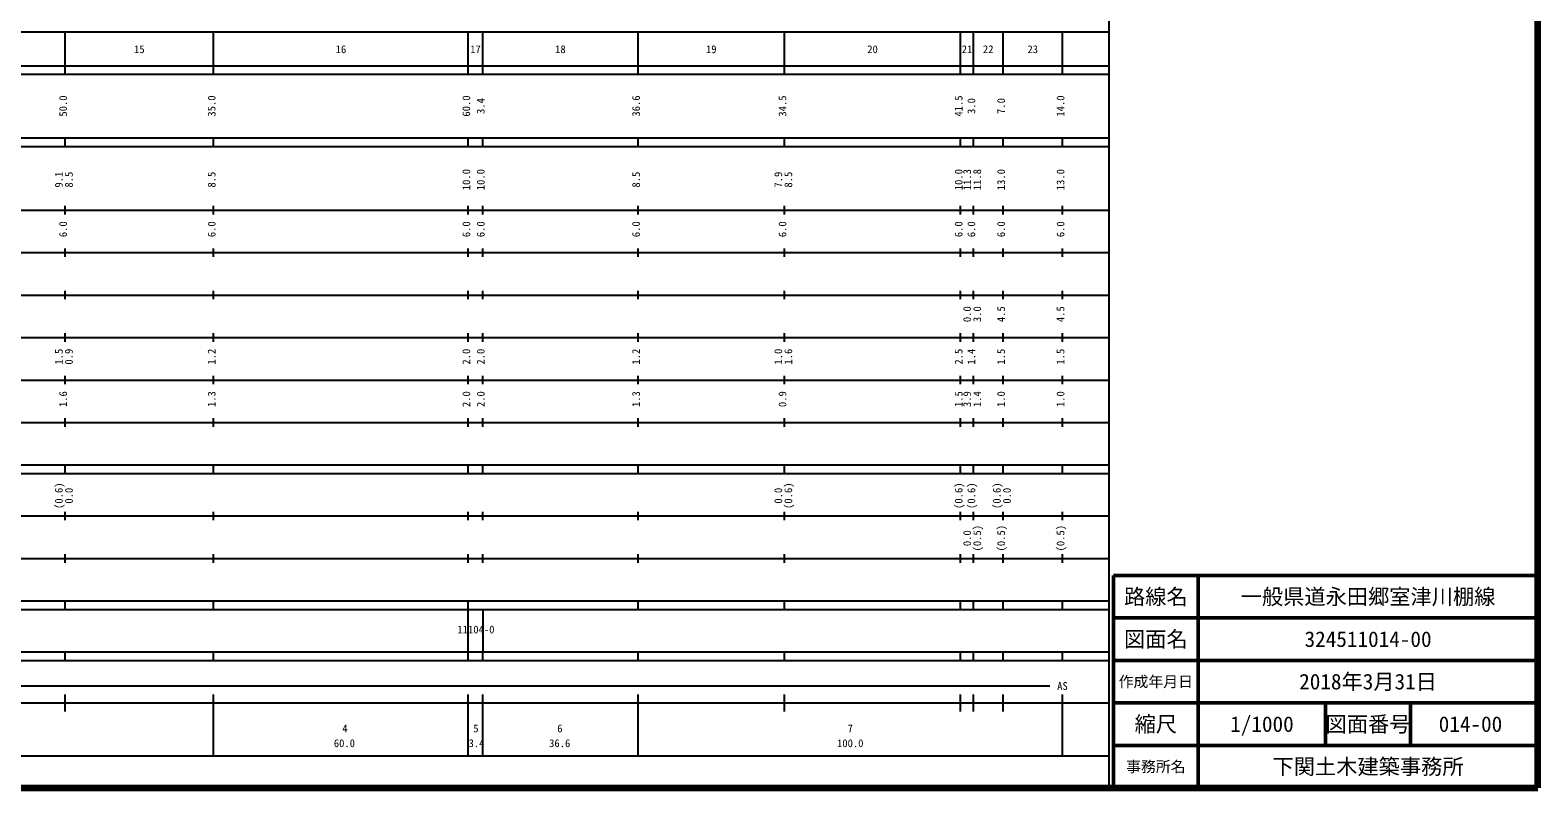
# Model space of a CAD drawing. Units: millimetres on the paper, enlarged 1000 times. Extents: x 40000 to 680000, y 20000 to 380000.
# Drawn here: x 324780 to 680000, y 20000 to 198357 of the extents above; entities that cross this region are included whole.
import ezdxf
from ezdxf.enums import TextEntityAlignment as Align

# ---------------------------------------------------------------- set-up
doc = ezdxf.new("R2010")
doc.units = ezdxf.units.MM
doc.header["$LTSCALE"] = 1000
for name, color, linetype, lineweight in [('M-TTL', 2, 'Continuous', 140), ('M-TTL-BAND', 7, 'Continuous', 25), ('M-TTL-FRAM', 2, 'Continuous', 50), ('M-TTL-LINE', 7, 'Continuous', 50)]:
    doc.layers.add(name, color=color, linetype=linetype, lineweight=lineweight)
doc.layers.add('M-TTL-TXT', color=7, linetype='Continuous')
doc.styles.add('ＭＳ ゴシック', font='')
doc.styles.get('ＭＳ ゴシック').set_extended_font_data('MS Gothic')

msp = doc.modelspace()

# ---------------------------------------------------------------- linework, layer by layer
at = {"layer": 'M-TTL'}
for p, q in [((680000, 20000), (680000, 380000)), ((40000, 20000), (680000, 20000))]:
    msp.add_line(p, q, dxfattribs=at)
at = {"layer": 'M-TTL-BAND'}
for p, q in [((579000, 20000), (579000, 370000)), ((68000, 198000), (579000, 198000)), ((333000, 188000), (333000, 198000)), ((368000, 188000), (368000, 198000)), ((428000, 188000), (428000, 198000)), ((431400, 188000), (431400, 198000)), ((468000, 188000), (468000, 198000)), ((502500, 188000), (502500, 198000)), ((544000, 188000), (544000, 198000)), ((547000, 188000), (547000, 198000)), ((554000, 188000), (554000, 198000)), ((568000, 188000), (568000, 198000)), ((40000, 190000), (579000, 190000)), ((40000, 188000), (579000, 188000)), ((40000, 173000), (579000, 173000)), ((40000, 171000), (579000, 171000)), ((333000, 171000), (333000, 173000)), ((368000, 171000), (368000, 173000)), ((428000, 171000), (428000, 173000)), ((431400, 171000), (431400, 173000)), ((468000, 171000), (468000, 173000)), ((502500, 171000), (502500, 173000)), ((544000, 171000), (544000, 173000)), ((547000, 171000), (547000, 173000)), ((554000, 171000), (554000, 173000)), ((568000, 171000), (568000, 173000)), ((333000, 155000), (333000, 157000)), ((368000, 155000), (368000, 157000)), ((428000, 155000), (428000, 157000)), ((431400, 155000), (431400, 157000)), ((468000, 155000), (468000, 157000)), ((502500, 155000), (502500, 157000)), ((544000, 155000), (544000, 157000)), ((547000, 155000), (547000, 157000)), ((554000, 155000), (554000, 157000)), ((568000, 155000), (568000, 157000)), ((40000, 156000), (579000, 156000)), ((46000, 146000), (579000, 146000)), ((333000, 145000), (333000, 147000)), ((368000, 145000), (368000, 147000)), ((428000, 145000), (428000, 147000)), ((431400, 145000), (431400, 147000)), ((468000, 145000), (468000, 147000)), ((502500, 145000), (502500, 147000)), ((544000, 145000), (544000, 147000)), ((547000, 145000), (547000, 147000)), ((554000, 145000), (554000, 147000)), ((568000, 145000), (568000, 147000)), ((52000, 136000), (579000, 136000)), ((333000, 135000), (333000, 137000)), ((368000, 135000), (368000, 137000)), ((428000, 135000), (428000, 137000)), ((431400, 135000), (431400, 137000)), ((468000, 135000), (468000, 137000)), ((502500, 135000), (502500, 137000)), ((544000, 135000), (544000, 137000)), ((547000, 135000), (547000, 137000)), ((554000, 135000), (554000, 137000)), ((568000, 135000), (568000, 137000)), ((46000, 126000), (579000, 126000)), ((333000, 125000), (333000, 127000)), ((368000, 125000), (368000, 127000)), ((428000, 125000), (428000, 127000)), ((431400, 125000), (431400, 127000)), ((468000, 125000), (468000, 127000)), ((502500, 125000), (502500, 127000)), ((544000, 125000), (544000, 127000)), ((547000, 125000), (547000, 127000)), ((554000, 125000), (554000, 127000)), ((568000, 125000), (568000, 127000)), ((52000, 116000), (579000, 116000)), ((333000, 115000), (333000, 117000)), ((368000, 115000), (368000, 117000)), ((428000, 115000), (428000, 117000)), ((431400, 115000), (431400, 117000)), ((468000, 115000), (468000, 117000)), ((502500, 115000), (502500, 117000)), ((544000, 115000), (544000, 117000)), ((547000, 115000), (547000, 117000)), ((554000, 115000), (554000, 117000)), ((568000, 115000), (568000, 117000)), ((333000, 105000), (333000, 107000)), ((368000, 105000), (368000, 107000)), ((428000, 105000), (428000, 107000)), ((431400, 105000), (431400, 107000)), ((468000, 105000), (468000, 107000)), ((502500, 105000), (502500, 107000)), ((544000, 105000), (544000, 107000)), ((547000, 105000), (547000, 107000)), ((554000, 105000), (554000, 107000)), ((568000, 105000), (568000, 107000)), ((46000, 106000), (579000, 106000)), ((40000, 96000), (579000, 96000)), ((333000, 94000), (333000, 96000)), ((368000, 94000), (368000, 96000)), ((428000, 94000), (428000, 96000)), ((431400, 94000), (431400, 96000)), ((468000, 94000), (468000, 96000)), ((502500, 94000), (502500, 96000)), ((544000, 94000), (544000, 96000)), ((547000, 94000), (547000, 96000)), ((554000, 94000), (554000, 96000)), ((568000, 94000), (568000, 96000)), ((40000, 94000), (579000, 94000)), ((49000, 84000), (579000, 84000)), ((333000, 83000), (333000, 85000)), ((368000, 83000), (368000, 85000)), ((428000, 83000), (428000, 85000)), ((431400, 83000), (431400, 85000)), ((468000, 83000), (468000, 85000)), ((502500, 83000), (502500, 85000)), ((544000, 83000), (544000, 85000)), ((547000, 83000), (547000, 85000)), ((554000, 83000), (554000, 85000)), ((568000, 83000), (568000, 85000)), ((333000, 73000), (333000, 75000)), ((368000, 73000), (368000, 75000)), ((428000, 73000), (428000, 75000)), ((431400, 73000), (431400, 75000)), ((468000, 73000), (468000, 75000)), ((502500, 73000), (502500, 75000)), ((544000, 73000), (544000, 75000)), ((547000, 73000), (547000, 75000)), ((554000, 73000), (554000, 75000)), ((568000, 73000), (568000, 75000)), ((40000, 74000), (579000, 74000)), ((40000, 64000), (579000, 64000)), ((333000, 62000), (333000, 64000)), ((368000, 62000), (368000, 64000)), ((428000, 52000), (428000, 64000)), ((468000, 62000), (468000, 64000)), ((502500, 62000), (502500, 64000)), ((544000, 62000), (544000, 64000)), ((547000, 62000), (547000, 64000)), ((554000, 62000), (554000, 64000)), ((568000, 62000), (568000, 64000)), ((40000, 62000), (579000, 62000)), ((431400, 62000), (431400, 52000)), ((40000, 52000), (579000, 52000)), ((40000, 50000), (579000, 50000)), ((333000, 50000), (333000, 52000)), ((368000, 50000), (368000, 52000)), ((428000, 50000), (428000, 52000)), ((431400, 50000), (431400, 52000)), ((468000, 50000), (468000, 52000)), ((502500, 50000), (502500, 52000)), ((544000, 50000), (544000, 52000)), ((547000, 50000), (547000, 52000)), ((554000, 50000), (554000, 52000)), ((568000, 50000), (568000, 52000)), ((71000, 44000), (565000, 44000)), ((40000, 40000), (579000, 40000)), ((333000, 38000), (333000, 42000)), ((368000, 27500), (368000, 42000)), ((428000, 27500), (428000, 42000)), ((431400, 27500), (431400, 42000)), ((468000, 27500), (468000, 42000)), ((502500, 38000), (502500, 42000)), ((544000, 38000), (544000, 42000)), ((547000, 38000), (547000, 42000)), ((554000, 38000), (554000, 42000)), ((568000, 27500), (568000, 42000)), ((68000, 27500), (579000, 27500))]:
    msp.add_line(p, q, dxfattribs=at)
at = {"layer": 'M-TTL-FRAM'}
for p, q in [((680000, 70000), (580000, 70000)), ((580000, 70000), (580000, 20000))]:
    msp.add_line(p, q, dxfattribs=at)
at = {"layer": 'M-TTL-LINE'}
for p, q in [((600000, 70000), (600000, 20000)), ((680000, 60000), (580000, 60000)), ((680000, 50000), (580000, 50000)), ((680000, 40000), (580000, 40000)), ((630000, 40000), (630000, 30000)), ((650000, 40000), (650000, 30000)), ((680000, 30000), (580000, 30000))]:
    msp.add_line(p, q, dxfattribs=at)

# ---------------------------------------------------------------- texts
at = {"layer": 'M-TTL-BAND', "style": 'ＭＳ ゴシック'}
for s, p in [('15', (350500, 192405)), ('16', (398000, 192405)), ('17', (429700, 192405)), ('18', (449700, 192405)), ('19', (485250, 192405)), ('20', (523250, 192405)), ('21', (545500, 192405)), ('22', (550500, 192405)), ('23', (561000, 192405)), ('11104-0', (429811, 55803)), ('AS', (568000, 42500)), ('4', (398943, 32523)), ('5', (429807, 32523)), ('6', (449585, 32523)), ('7', (518000, 32523)), ('60.0', (398821, 29033)), ('3.4', (429942, 29033)), ('36.6', (449544, 29033)), ('100.0', (518000, 29033))]:
    msp.add_text(s, height=1833, dxfattribs=at).set_placement(p, align=Align.BOTTOM_CENTER)
for s, p in [('50.0', (334000, 180500)), ('35.0', (369000, 180500)), ('60.0', (429000, 180500)), ('3.4', (432400, 180500)), ('36.6', (469000, 180500)), ('34.5', (503500, 180500)), ('41.5', (545000, 180500)), ('3.0', (548000, 180500)), ('7.0', (555000, 180500)), ('14.0', (569000, 180500)), ('9.1', (333000, 163174)), ('8.5', (335370, 163174)), ('8.5', (369000, 163174)), ('10.0', (429000, 163174)), ('10.0', (432400, 163174)), ('8.5', (469000, 163174)), ('7.9', (502500, 163174)), ('8.5', (504870, 163174)), ('10.0', (545000, 163174)), ('11.3', (547000, 163174)), ('11.8', (549370, 163174)), ('13.0', (555000, 163174)), ('13.0', (569000, 163174)), ('6.0', (334000, 151500)), ('6.0', (369000, 151500)), ('6.0', (429000, 151500)), ('6.0', (432400, 151500)), ('6.0', (469000, 151500)), ('6.0', (503500, 151500)), ('6.0', (545000, 151500)), ('6.0', (548000, 151500)), ('6.0', (555000, 151500)), ('6.0', (569000, 151500)), ('0.0', (547000, 131500)), ('3.0', (549370, 131500)), ('4.5', (555000, 131500)), ('4.5', (569000, 131500)), ('1.5', (333000, 121500)), ('0.9', (335370, 121500)), ('1.2', (369000, 121500)), ('2.0', (429000, 121500)), ('2.0', (432400, 121500)), ('1.2', (469000, 121500)), ('1.0', (502500, 121500)), ('1.6', (504870, 121500)), ('2.5', (545000, 121500)), ('1.4', (548000, 121500)), ('1.5', (555000, 121500)), ('1.5', (569000, 121500)), ('1.6', (334000, 111500)), ('1.3', (369000, 111500)), ('2.0', (429000, 111500)), ('2.0', (432400, 111500)), ('1.3', (469000, 111500)), ('0.9', (503500, 111500)), ('1.5', (545000, 111500)), ('3.9', (547000, 111500)), ('1.4', (549370, 111500)), ('1.0', (555000, 111500)), ('1.0', (569000, 111500)), ('(0.6)', (333000, 88764)), ('0.0', (335370, 88764)), ('0.0', (502500, 88764)), ('(0.6)', (504870, 88764)), ('(0.6)', (545000, 88764)), ('(0.6)', (548000, 88764)), ('(0.6)', (554000, 88764)), ('0.0', (556370, 88764)), ('0.0', (547000, 78764)), ('(0.5)', (549370, 78764)), ('(0.5)', (555000, 78764)), ('(0.5)', (569000, 78764))]:
    msp.add_text(s, height=1833, rotation=90, dxfattribs=at).set_placement(p, align=Align.BOTTOM_CENTER)
at = {"layer": 'M-TTL-TXT', "style": 'ＭＳ ゴシック'}
for s, height, p in [('路線名', 3666, (590000, 65000)), ('路線名', 3666, (590000, 65000)), ('一般県道永田郷室津川棚線', 3666, (640000, 65000)), ('図面名', 3666, (590000, 55000)), ('図面名', 3666, (590000, 55000)), ('324511014-00', 3666, (640000, 55000)), ('作成年月日', 2566, (590000, 45000)), ('作成年月日', 2566, (590000, 45000)), ('2018年3月31日', 3666, (640000, 45000)), ('縮尺', 3666, (590000, 35000)), ('縮尺', 3666, (590000, 35000)), ('1/1000', 3666, (615000, 35000)), ('図面番号', 3666, (640000, 35000)), ('図面番号', 3666, (640000, 35000)), ('014-00', 3666, (664125, 35000)), ('事務所名', 2566, (590000, 25000)), ('事務所名', 2566, (590000, 25000)), ('下関土木建築事務所', 3666, (640000, 25000))]:
    msp.add_text(s, height=height, dxfattribs=at).set_placement(p, align=Align.MIDDLE_CENTER)

doc.saveas('drawing.dxf')
